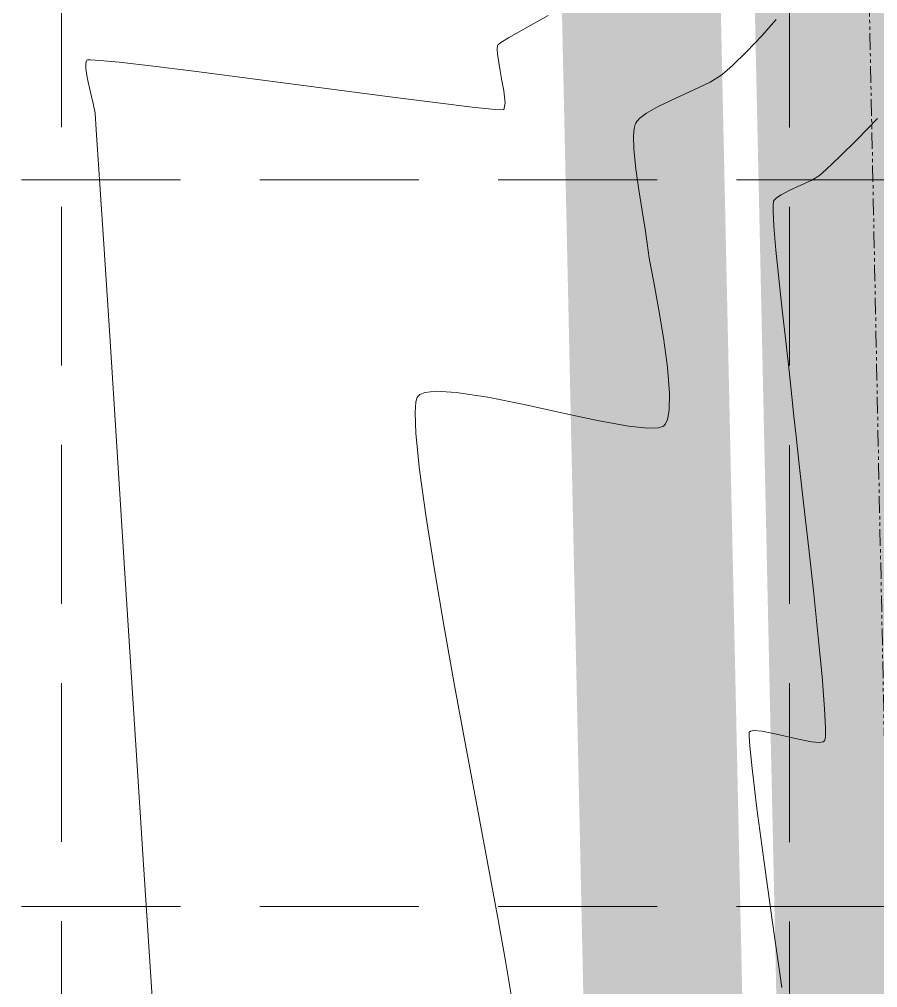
# Model space of a CAD drawing. Extents: x 2140663 to 2528301, y 336313 to 7007653.
# Drawn here: x 2527309.86 to 2527342.28, y 7006962.52 to 7006999.1 of the extents above; entities that cross this region are included whole.
import ezdxf

# ---------------------------------------------------------------- set-up
doc = ezdxf.new("R2010")
doc.units = 0
doc.header["$MEASUREMENT"] = 0
doc.linetypes.add('HIDDEN', pattern=[0.375, 0.25, -0.125])
doc.linetypes.add('PHANTOM2', pattern=[1.25, 0.625, -0.125, 0.125, -0.125, 0.125, -0.125])
for name, color, linetype in [('1 EXISTING CONTOURS', 43, 'Continuous'), ('1 SILT FENCE', 200, 'Continuous'), ('GRID', 254, 'HIDDEN'), ('LIMITS OF DISTURBANCE', 1, 'HIDDEN'), ('xdrc002pt$0$v-prop-line', 3, 'PHANTOM2')]:
    doc.layers.add(name, color=color, linetype=linetype)

msp = doc.modelspace()

# ---------------------------------------------------------------- linework, layer by layer
at = {"layer": '1 EXISTING CONTOURS', "color": 43, "lineweight": 0, "extrusion": (0.4856182340584988, -0.8741709962872853, 0), "elevation": -4897998.060428282}
msp.add_lwpolyline([(5612045.040780334, 599), (5612043.982688702, 599)], dxfattribs=at)
at = {"layer": '1 EXISTING CONTOURS', "color": 43, "lineweight": 0}
for points, elevation in [([(2527338.445587129, 7006999.104163324), (2527337.905665495, 7006998.478068368)], 600), ([(2527328.911027913, 7006998.732629693), (2527328.334533505, 7006998.40166452)], 599), ([(2527328.334533505, 7006998.40166452), (2527328.051455371, 7006998.228146885)], 599), ([(2527337.905665495, 7006998.478068368), (2527337.329266106, 7006997.875541809)], 600), ([(2527327.921027916, 7006998.100807399), (2527327.909951018, 7006997.996035149)], 599), ([(2527327.909951018, 7006997.996035149), (2527327.924791737, 7006997.787955177)], 599), ([(2527327.934868339, 7006998.138650735), (2527327.921027916, 7006998.100807399)], 599), ([(2527327.953091341, 7006998.158036644), (2527327.934868339, 7006998.138650735)], 599), ([(2527312.395002674, 7006997.533437029), (2527312.372474621, 7006997.445164732)], 599), ([(2527312.414681531, 7006997.562394744), (2527312.395002674, 7006997.533437029)], 599), ([(2527312.436679421, 7006997.570200917), (2527312.414681531, 7006997.562394744)], 599), ([(2527312.553411724, 7006997.574299598), (2527312.436679421, 7006997.570200917)], 599), ([(2527313.6367761, 7006997.481651203), (2527312.897646889, 7006997.553649127)], 599), ([(2527312.372474621, 7006997.445164732), (2527312.374751871, 7006997.248837149)], 599), ([(2527314.934699486, 7006997.332107901), (2527313.6367761, 7006997.481651203)], 599), ([(2527316.549378091, 7006997.131846624), (2527314.934699486, 7006997.332107901)], 599), ([(2527336.797849755, 7006997.362490542), (2527336.392877236, 7006997.004821465)], 600), ([(2527312.540401923, 7006996.400783387), (2527312.655970524, 7006995.920035991)], 599), ([(2527324.058212013, 7006996.154567457), (2527322.235228878, 7006996.392227788)], 599), ([(2527334.652526203, 7006996.132724104), (2527333.988537526, 7006995.816697854)], 600), ([(2527326.960497782, 7006995.79184942), (2527325.668592193, 7006995.948925572)], 599), ([(2527327.828057145, 7006995.699886285), (2527326.960497782, 7006995.79184942)], 599), ([(2527328.165398646, 7006995.689583451), (2527327.828057145, 7006995.699886285)], 599), ([(2527328.208964545, 7006995.950204198), (2527328.165398646, 7006995.689583451)], 599), ([(2527333.543859748, 7006995.562647268), (2527333.294856959, 7006995.37369279)], 600), ([(2527333.142601443, 7006995.187738934), (2527333.117364289, 7006995.129611753)], 600), ([(2527333.055497176, 7006994.689723858), (2527333.070263474, 7006994.194228872)], 600), ([(2527339.377664176, 7006992.839842615), (2527338.937796174, 7006992.639798003)], 601), ([(2527338.629170171, 7006992.477254082), (2527338.454297596, 7006992.356002415)], 601), ([(2527338.328083603, 7006992.098807261), (2527338.328161926, 7006991.827189291)], 601), ([(2527338.350334548, 7006992.236827132), (2527338.340267722, 7006992.206746484)], 601), ([(2527333.388836292, 7006991.874247349), (2527333.501228457, 7006991.175643448)], 600), ([(2527338.358273961, 7006991.287501561), (2527338.435024512, 7006990.385989286)], 601), ([(2527333.655191738, 7006990.079943875), (2527333.809853083, 7006989.232149228)], 600), ([(2527338.543414149, 7006989.308085064), (2527338.670781765, 7006988.134919678)], 601), ([(2527333.99980608, 7006988.196288769), (2527334.189021005, 7006987.074308618)], 600), ([(2527338.670781765, 7006988.134919678), (2527338.804466252, 7006986.947623911)], 601), ([(2527334.189021005, 7006987.074308618), (2527334.341468131, 7006985.96815489)], 600), ([(2527324.889504431, 7006984.819963285), (2527324.840005673, 7006984.655382925)], 600), ([(2527324.923167619, 7006984.869287864), (2527324.889504431, 7006984.819963285)], 600), ([(2527327.560459597, 7006984.827714968), (2527326.362208019, 7006985.010203771)], 600), ([(2527334.421117733, 7006984.979773702), (2527334.408211223, 7006984.342372773)], 600), ([(2527324.840005673, 7006984.655382925), (2527324.808008182, 7006984.252835158)], 600), ([(2527339.11680987, 7006984.112262159), (2527339.198088985, 7006983.337824384)], 601), ([(2527334.161649136, 7006983.724149728), (2527333.990058973, 7006983.67207474)], 600), ([(2527334.217905466, 7006983.764113422), (2527334.161649136, 7006983.724149728)], 600), ([(2527334.266030375, 7006983.822886376), (2527334.217905466, 7006983.764113422)], 600), ([(2527339.329403999, 7006982.169924), (2527339.494831543, 7006980.718365809)], 601), ([(2527324.977271162, 7006982.078048633), (2527325.212576527, 7006980.363975247)], 600), ([(2527325.212576527, 7006980.363975247), (2527325.524317262, 7006978.385165654)], 600), ([(2527313.852128793, 7006978.162207264), (2527314.191825628, 7006972.859037979)], 599), ([(2527325.893173332, 7006976.217876222), (2527326.299824704, 7006973.938363316)], 600), ([(2527314.191825628, 7006972.859037979), (2527314.555551773, 7006967.164412585)], 599), ([(2527340.310587471, 7006972.335508245), (2527340.30556955, 7006971.991874225)], 601), ([(2527337.42384689, 7006972.152074541), (2527337.421059711, 7006972.023438208)], 601), ([(2527337.421059711, 7006972.023438208), (2527337.447425948, 7006971.639869526)], 601), ([(2527337.60793396, 7006972.229156855), (2527337.473078265, 7006972.203857184)], 601), ([(2527338.463843938, 7006972.096453031), (2527337.91706909, 7006972.205446105)], 601), ([(2527340.30556955, 7006971.991874225), (2527340.285692502, 7006971.867100363)], 601), ([(2527340.270412287, 7006971.838643393), (2527340.226813989, 7006971.810696964)], 601), ([(2527340.285692502, 7006971.867100363), (2527340.270412287, 7006971.838643393)], 601), ([(2527337.720941634, 7006969.292207811), (2527337.97881946, 7006967.350245295)], 601), ([(2527314.555551773, 7006967.164412585), (2527314.936049967, 7006961.189078149)], 599), ([(2527337.97881946, 7006967.350245295), (2527338.296322452, 7006965.063025264)], 601)]:
    msp.add_lwpolyline(points, dxfattribs=dict(at, elevation=elevation))
at = {"layer": '1 EXISTING CONTOURS', "color": 43, "lineweight": 0, "extrusion": (-0.5804168317186098, 0.8143195327742858, 0), "elevation": 4239031.782955527}
msp.add_lwpolyline([(-6125032.309467412, 599.0000000000007), (-6125032.188674498, 599.0000000000007)], dxfattribs=at)
at = {"layer": '1 EXISTING CONTOURS', "color": 43, "lineweight": 0, "extrusion": (-0.05988177541481905, -0.9982054763289817, 0), "elevation": -7145763.314016203}
msp.add_lwpolyline([(2103186.120988188, 599), (2103185.776134175, 599)], dxfattribs=at)
at = {"layer": '1 EXISTING CONTOURS', "color": 43, "lineweight": 0, "extrusion": (0.9871827363244992, 0.1595940008361041, 0), "elevation": 3613209.307214723}
msp.add_lwpolyline([(6513840.874790983, 599), (6513840.559271823, 599)], dxfattribs=at)
at = {"layer": '1 EXISTING CONTOURS', "color": 43, "lineweight": 0, "extrusion": (0.6945662192586767, -0.7194287783128417, 0), "elevation": -3285632.78766204}
msp.add_lwpolyline([(6685063.229947009, 600), (6685062.491282715, 600)], dxfattribs=at)
at = {"layer": '1 EXISTING CONTOURS', "color": 43, "lineweight": 0, "extrusion": (0.9883369306000043, 0.152282998434371, 0), "elevation": 3564882.706203984}
msp.add_lwpolyline([(6540407.447230876, 599.0000000000007), (6540407.095568038, 599.0000000000007)], dxfattribs=at)
at = {"layer": '1 EXISTING CONTOURS', "color": 43, "lineweight": 0, "extrusion": (0.9866318232381338, 0.1629651661361897, 0), "elevation": 3635438.715910174}
msp.add_lwpolyline([(6501460.272294152, 599), (6501459.954760224, 599)], dxfattribs=at)
at = {"layer": '1 EXISTING CONTOURS', "color": 43, "lineweight": 0, "extrusion": (0.9859653740146108, 0.1669499363408949, 0), "elevation": 3661675.653629403}
msp.add_lwpolyline([(6486719.325522506, 599.0000000000007), (6486719.019896818, 599.0000000000007)], dxfattribs=at)
at = {"layer": '1 EXISTING CONTOURS', "color": 43, "lineweight": 0, "extrusion": (0.975823497865018, 0.2185600627161365, 0), "elevation": 3997660.536180092}
msp.add_lwpolyline([(6285222.662898847, 599.0000000000007), (6285222.150006516, 599.0000000000007)], dxfattribs=at)
at = {"layer": '1 EXISTING CONTOURS', "color": 43, "lineweight": 0, "extrusion": (-0.1273703915547421, -0.9918552229812533, 0), "elevation": -7271832.001113802}
msp.add_lwpolyline([(1614249.991874444, 599), (1614248.151321359, 599)], dxfattribs=at)
at = {"layer": '1 EXISTING CONTOURS', "color": 43, "lineweight": 0, "extrusion": (-0.1294610747522621, -0.9915845047821135, 0), "elevation": -7275218.901593629}
msp.add_lwpolyline([(1598918.33707559, 599), (1598916.390116828, 599)], dxfattribs=at)
at = {"layer": '1 EXISTING CONTOURS', "color": 43, "lineweight": 0, "extrusion": (0.9849104250205122, 0.1730648857680671, 0), "elevation": 3701856.88286244}
msp.add_lwpolyline([(6463872.512223413, 599), (6463872.042524682, 599)], dxfattribs=at)
at = {"layer": '1 EXISTING CONTOURS', "color": 43, "lineweight": 0, "extrusion": (0.5273987948456397, -0.8496178618622415, 0), "elevation": -4620355.645538564}
msp.add_lwpolyline([(5842751.918152835, 600), (5842751.40395337, 600)], dxfattribs=at)
at = {"layer": '1 EXISTING CONTOURS', "color": 43, "lineweight": 0, "extrusion": (-0.1300614089177697, -0.9915059404311831, 0), "elevation": -7276185.638176797}
msp.add_lwpolyline([(1594515.186558374, 599.0000000000007), (1594513.24031239, 599.0000000000007)], dxfattribs=at)
at = {"layer": '1 EXISTING CONTOURS', "color": 43, "lineweight": 0, "extrusion": (0.4077327744236379, -0.913101300328065, 0), "elevation": -5367620.110412596}
msp.add_lwpolyline([(5164695.286376314, 600.0000000000003), (5164694.531157156, 600.0000000000003)], dxfattribs=at)
at = {"layer": '1 EXISTING CONTOURS', "color": 43, "lineweight": 0, "extrusion": (-0.4307180322996217, 0.9024865520615486, 0), "elevation": 5235151.152513034}
msp.add_lwpolyline([(-5298926.558275804, 600.0000000000007), (-5298925.878059145, 600.0000000000007)], dxfattribs=at)
at = {"layer": '1 EXISTING CONTOURS', "color": 43, "lineweight": 0, "extrusion": (-0.1266691224301214, -0.9919450254035166, 0), "elevation": -7270688.899095012}
msp.add_lwpolyline([(1619398.096812825, 599.0000000000007), (1619396.473355739, 599.0000000000007)], dxfattribs=at)
at = {"layer": '1 EXISTING CONTOURS', "color": 43, "lineweight": 0, "extrusion": (0.9939164700947237, 0.110136508363232, 0), "elevation": 3283679.200295659}
msp.add_lwpolyline([(6686018.028159503, 599), (6686017.576371728, 599)], dxfattribs=at)
at = {"layer": '1 EXISTING CONTOURS', "color": 43, "lineweight": 0, "extrusion": (0.9822414136669041, 0.1876214414123344, 0), "elevation": 3797093.830466246}
msp.add_lwpolyline([(6408383.534641558, 599.0000000000007), (6408383.166883484, 599.0000000000007)], dxfattribs=at)
at = {"layer": '1 EXISTING CONTOURS', "color": 43, "lineweight": 0, "extrusion": (0.4960638632534305, -0.8682860378781186, 0), "elevation": -4830357.573023505}
msp.add_lwpolyline([(5670366.229933714, 600), (5670365.717800893, 600)], dxfattribs=at)
at = {"layer": '1 EXISTING CONTOURS', "color": 43, "lineweight": 0, "extrusion": (0.9976567359345486, 0.06841810611543069, 0), "elevation": 3000795.929572174}
msp.add_lwpolyline([(6817662.367705183, 599), (6817661.737484242, 599)], dxfattribs=at)
at = {"layer": '1 EXISTING CONTOURS', "color": 43, "lineweight": 0, "extrusion": (0.73840546391114, -0.6743570054994418, 0), "elevation": -2859019.703704989}
msp.add_lwpolyline([(6878328.582153615, 600), (6878328.413690696, 600)], dxfattribs=at)
at = {"layer": '1 EXISTING CONTOURS', "color": 43, "lineweight": 0, "extrusion": (0.714783036545583, -0.6993462737919434, 0), "elevation": -3093814.708306546}
msp.add_lwpolyline([(6775968.825186062, 601), (6775967.719314638, 601)], dxfattribs=at)
at = {"layer": '1 EXISTING CONTOURS', "color": 43, "lineweight": 0, "extrusion": (0.9963832956339548, -0.08497251427149312, 0), "elevation": 1922790.482728072}
msp.add_lwpolyline([(7196406.598630914, 600), (7196406.305563726, 600)], dxfattribs=at)
at = {"layer": '1 EXISTING CONTOURS', "color": 43, "lineweight": 0, "extrusion": (0.9701513041130283, -0.2425004064487122, 0), "elevation": 752696.3528240132}
msp.add_lwpolyline([(7410724.771098612, 600.0000000000007), (7410724.618668115, 600.0000000000007)], dxfattribs=at)
at = {"layer": '1 EXISTING CONTOURS', "color": 43, "lineweight": 0, "extrusion": (0.8469056938694605, -0.5317431200227115, 0), "elevation": -1585508.654338266}
msp.add_lwpolyline([(7278156.204683751, 600), (7278156.131995708, 600)], dxfattribs=at)
at = {"layer": '1 EXISTING CONTOURS', "color": 43, "lineweight": 0, "extrusion": (0.9978484171672745, 0.06556322411813953, 0), "elevation": 2981276.224318095}
msp.add_lwpolyline([(6826220.026633278, 599.0000000000003), (6826218.33831803, 599.0000000000003)], dxfattribs=at)
at = {"layer": '1 EXISTING CONTOURS', "color": 43, "lineweight": 0, "extrusion": (0.7020557039783942, -0.7121220320362245, 0), "elevation": -3215500.692785753}
msp.add_lwpolyline([(6719076.073183152, 601.0000000000007), (6719075.133396748, 601.0000000000007)], dxfattribs=at)
at = {"layer": '1 EXISTING CONTOURS', "color": 43, "lineweight": 0, "extrusion": (0.9946974627100912, 0.1028443371222115, 0), "elevation": 3234561.465539035}
msp.add_lwpolyline([(6709917.451925508, 600.0000000000003), (6709916.711304772, 600.0000000000003)], dxfattribs=at)
at = {"layer": '1 EXISTING CONTOURS', "color": 43, "lineweight": 0, "extrusion": (0.6900387517528992, -0.7237724235416135, 0), "elevation": -3327505.849186022}
msp.add_lwpolyline([(6664316.932527216, 601), (6664316.246479233, 601)], dxfattribs=at)
at = {"layer": '1 EXISTING CONTOURS', "color": 43, "lineweight": 0, "extrusion": (0.9978925693414009, 0.06488774963902931, 0), "elevation": 2976654.765563838}
msp.add_lwpolyline([(6828234.847654246, 599), (6828232.212226114, 599)], dxfattribs=at)
at = {"layer": '1 EXISTING CONTOURS', "color": 43, "lineweight": 0, "extrusion": (0.9897460241245817, 0.1428383972522199, 0), "elevation": 3502285.648350596}
msp.add_lwpolyline([(6574143.699703753, 600), (6574142.893444128, 600)], dxfattribs=at)
at = {"layer": '1 EXISTING CONTOURS', "color": 43, "lineweight": 0, "extrusion": (-0.5133700587222365, 0.8581673396299393, 0), "elevation": 4715711.9911312}
msp.add_lwpolyline([(-5766061.228792638, 601), (-5766060.887917615, 601)], dxfattribs=at)
at = {"layer": '1 EXISTING CONTOURS', "color": 43, "lineweight": 0, "extrusion": (0.671449420178706, -0.7410503870464408, 0), "elevation": -3495553.993616208}
msp.add_lwpolyline([(6577728.216274069, 601.0000000000007), (6577727.871780498, 601.0000000000007)], dxfattribs=at)
at = {"layer": '1 EXISTING CONTOURS', "color": 43, "lineweight": 0, "extrusion": (0.4192808962473427, -0.9078565580762334, 0), "elevation": -5301679.282656094}
msp.add_lwpolyline([(5232360.32114829, 601.0000000000003), (5232359.866384653, 601.0000000000003)], dxfattribs=at)
at = {"layer": '1 EXISTING CONTOURS', "color": 43, "lineweight": 0, "extrusion": (0.9871265050200199, 0.1599414364289659, 0), "elevation": 3615506.120555586}
msp.add_lwpolyline([(6512562.862521147, 600.0000000000007), (6512562.066984101, 600.0000000000007)], dxfattribs=at)
at = {"layer": '1 EXISTING CONTOURS', "color": 43, "lineweight": 0, "extrusion": (-0.465991528273071, 0.8847891814312198, 0), "elevation": 5021992.747973782}
msp.add_lwpolyline([(-5501361.358789558, 601.0000000000007), (-5501361.009976519, 601.0000000000007)], dxfattribs=at)
at = {"layer": '1 EXISTING CONTOURS', "color": 43, "lineweight": 0, "extrusion": (0.9936893591056476, -0.1121670967806846, 0), "elevation": 1725435.242588128}
msp.add_lwpolyline([(7246257.799390526, 601.0000000000007), (7246257.690765812, 601.0000000000007)], dxfattribs=at)
at = {"layer": '1 EXISTING CONTOURS', "color": 43, "lineweight": 0, "extrusion": (0.8392746011859524, -0.5437077742723202, 0), "elevation": -1688625.267389716}
msp.add_lwpolyline([(7254924.171327183, 601.0000000000003), (7254924.124369631, 601.0000000000003)], dxfattribs=at)
at = {"layer": '1 EXISTING CONTOURS', "color": 43, "lineweight": 0, "extrusion": (0.7130403183602778, -0.7011230308531262, 0), "elevation": -3110669.501748572}
msp.add_lwpolyline([(6768243.257340782, 601), (6768243.145474736, 601)], dxfattribs=at)
at = {"layer": '1 EXISTING CONTOURS', "color": 43, "lineweight": 0, "extrusion": (0.9984470675845257, 0.05570864593455757, 0), "elevation": 2913763.569314481}
msp.add_lwpolyline([(6855315.846365477, 601.0000000000003), (6855315.305838344, 601.0000000000003)], dxfattribs=at)
at = {"layer": '1 EXISTING CONTOURS', "color": 43, "lineweight": 0, "extrusion": (0.991491260096862, 0.1301732735684903, 0), "elevation": 3417952.05701705}
msp.add_lwpolyline([(6618379.234972092, 600.0000000000007), (6618378.692438965, 600.0000000000007)], dxfattribs=at)
at = {"layer": '1 EXISTING CONTOURS', "color": 43, "lineweight": 0, "extrusion": (0.9979149148212507, 0.06454318536682162, 0), "elevation": 2974296.880964867}
msp.add_lwpolyline([(6829259.608575362, 599), (6829256.13701833, 599)], dxfattribs=at)
at = {"layer": '1 EXISTING CONTOURS', "color": 43, "lineweight": 0, "extrusion": (0.9890213627073926, 0.1477726094660723, 0), "elevation": 3535028.184290178}
msp.add_lwpolyline([(6556592.752098554, 600.0000000000007), (6556592.188124163, 600.0000000000007)], dxfattribs=at)
at = {"layer": '1 EXISTING CONTOURS', "color": 43, "lineweight": 0, "extrusion": (0.9949822753586174, 0.1000513454291783, 0), "elevation": 3215715.762209523}
msp.add_lwpolyline([(6718967.626888502, 601.0000000000007), (6718966.543548378, 601.0000000000007)], dxfattribs=at)
at = {"layer": '1 EXISTING CONTOURS', "color": 43, "lineweight": 0, "extrusion": (0.9835989360124402, 0.1803694349805297, 0), "elevation": 3749729.535037171}
msp.add_lwpolyline([(6436213.382102217, 600), (6436212.328969256, 600)], dxfattribs=at)
at = {"layer": '1 EXISTING CONTOURS', "color": 43, "lineweight": 0, "extrusion": (0.9979303294326409, 0.0643044135224079, 0), "elevation": 2972662.767270972}
msp.add_lwpolyline([(6829967.598254092, 599), (6829963.401552444, 599)], dxfattribs=at)
at = {"layer": '1 EXISTING CONTOURS', "color": 43, "lineweight": 0, "extrusion": (0.9936018752469901, 0.1129394240540705, 0), "elevation": 3302533.64572119}
msp.add_lwpolyline([(6676719.182024383, 601.0000000000007), (6676718.054515071, 601.0000000000007)], dxfattribs=at)
at = {"layer": '1 EXISTING CONTOURS', "color": 43, "lineweight": 0, "extrusion": (0.9967686850230746, 0.08032551622847338, 0), "elevation": 3082007.493256558}
msp.add_lwpolyline([(6781334.75379251, 600), (6781333.762207196, 600)], dxfattribs=at)
at = {"layer": '1 EXISTING CONTOURS', "color": 43, "lineweight": 0, "extrusion": (0.9938481520029938, 0.1107513013929606, 0), "elevation": 3287823.926079784}
msp.add_lwpolyline([(6683973.839842981, 601.0000000000007), (6683972.861661177, 601.0000000000007)], dxfattribs=at)
at = {"layer": '1 EXISTING CONTOURS', "color": 43, "lineweight": 0, "extrusion": (-0.6263938073297778, 0.7795067659352968, 0), "elevation": 3878891.43343374}
msp.add_lwpolyline([(-6359198.893664639, 600.0000000000007), (-6359198.807501435, 600.0000000000007)], dxfattribs=at)
at = {"layer": '1 EXISTING CONTOURS', "color": 43, "lineweight": 0, "extrusion": (-0.377264183434302, 0.9261056828989063, 0), "elevation": 5535739.358667143}
msp.add_lwpolyline([(-4984054.688722331, 600.0000000000007), (-4984054.481489411, 600.0000000000007)], dxfattribs=at)
at = {"layer": '1 EXISTING CONTOURS', "color": 43, "lineweight": 0, "extrusion": (0.1179783863206521, -0.9930161631923093, 0), "elevation": -6659879.614967879}
msp.add_lwpolyline([(3336347.960077287, 600.0000000000007), (3336347.539062271, 600.0000000000007)], dxfattribs=at)
at = {"layer": '1 EXISTING CONTOURS', "color": 43, "lineweight": 0, "extrusion": (-0.05361672130113287, -0.998561589085479, 0), "elevation": -7132413.039686727}
msp.add_lwpolyline([(2147999.465930751, 600.0000000000007), (2147998.702951975, 600.0000000000007)], dxfattribs=at)
at = {"layer": '1 EXISTING CONTOURS', "color": 43, "lineweight": 0, "extrusion": (-0.197946459177762, -0.9802128336738847, 0), "elevation": -7368611.995259756}
msp.add_lwpolyline([(1090312.465341179, 600), (1090311.073501729, 600)], dxfattribs=at)
at = {"layer": '1 EXISTING CONTOURS', "color": 43, "lineweight": 0, "extrusion": (0.9947169114416481, 0.1026560572591234, 0), "elevation": 3233296.322680929}
msp.add_lwpolyline([(6710519.672429532, 601), (6710518.925581655, 601)], dxfattribs=at)
at = {"layer": '1 EXISTING CONTOURS', "color": 43, "lineweight": 0, "extrusion": (-0.2151311513290901, -0.9765851666535902, 0), "elevation": -7386624.358025132}
msp.add_lwpolyline([(960732.734567377, 600.0000000000003), (960731.2851126369, 600.0000000000003)], dxfattribs=at)
at = {"layer": '1 EXISTING CONTOURS', "color": 43, "lineweight": 0, "extrusion": (0.9993139015437784, 0.03703682196613951, 0), "elevation": 2785107.242650835}
msp.add_lwpolyline([(6908572.692791713, 600), (6908571.890535573, 600)], dxfattribs=at)
at = {"layer": '1 EXISTING CONTOURS', "color": 43, "lineweight": 0, "extrusion": (0.2107283090293386, 0.977544668940318, 0), "elevation": 7382220.138499239}
msp.add_lwpolyline([(-994009.74337311, 600.0000000000007), (-994008.3604154356, 600.0000000000007)], dxfattribs=at)
at = {"layer": '1 EXISTING CONTOURS', "color": 43, "lineweight": 0, "extrusion": (0.909027771282737, -0.4167355408850318, 0), "elevation": -622642.1582671385}
msp.add_lwpolyline([(7422773.081925291, 600), (7422772.900284039, 600)], dxfattribs=at)
at = {"layer": '1 EXISTING CONTOURS', "color": 43, "lineweight": 0, "extrusion": (0.9828519805848955, -0.1843962696486793, 0), "elevation": 1191933.854490512}
msp.add_lwpolyline([(7352859.475857337, 600.0000000000007), (7352859.115305124, 600.0000000000007)], dxfattribs=at)
at = {"layer": '1 EXISTING CONTOURS', "color": 43, "lineweight": 0, "extrusion": (-0.1796723551287724, -0.9837265091490015, 0), "elevation": -7347047.497092782}
msp.add_lwpolyline([(1227243.067421006, 600.0000000000007), (1227241.874549216, 600.0000000000007)], dxfattribs=at)
at = {"layer": '1 EXISTING CONTOURS', "color": 43, "lineweight": 0, "extrusion": (-0.1055820501973479, -0.9944105946117654, 0), "elevation": -7234659.847471488}
msp.add_lwpolyline([(1773395.606541799, 600.0000000000007), (1773394.869298442, 600.0000000000007)], dxfattribs=at)
at = {"layer": '1 EXISTING CONTOURS', "color": 43, "lineweight": 0, "extrusion": (0.03903599096042708, -0.9992378052344384, 0), "elevation": -6902985.999007587}
msp.add_lwpolyline([(2798932.220603894, 600), (2798931.829006042, 600)], dxfattribs=at)
at = {"layer": '1 EXISTING CONTOURS', "color": 43, "lineweight": 0, "extrusion": (0.9948750617558354, 0.101111876138873, 0), "elevation": 3222861.69682267}
msp.add_lwpolyline([(6715530.537710159, 600.0000000000007), (6715529.157556145, 600.0000000000007)], dxfattribs=at)
at = {"layer": '1 EXISTING CONTOURS', "color": 43, "lineweight": 0, "extrusion": (0.993738288372473, 0.1117327804296827, 0), "elevation": 3294423.459605184}
msp.add_lwpolyline([(6680720.993092634, 601), (6680719.817833114, 601)], dxfattribs=at)
at = {"layer": '1 EXISTING CONTOURS', "color": 43, "lineweight": 0, "extrusion": (0.9979430261518969, 0.06410707102024393, 0), "elevation": 2971312.080310936}
msp.add_lwpolyline([(6830551.113626428, 599.0000000000007), (6830546.302764507, 599.0000000000007)], dxfattribs=at)
at = {"layer": '1 EXISTING CONTOURS', "color": 43, "lineweight": 0, "extrusion": (0.9936797338831338, 0.112252333917583, 0), "elevation": 3297915.976008607}
msp.add_lwpolyline([(6678994.97865306, 601.0000000000007), (6678993.342903496, 601.0000000000007)], dxfattribs=at)
at = {"layer": '1 EXISTING CONTOURS', "color": 43, "lineweight": 0, "extrusion": (0.9940016720462872, 0.1093648753905258, 0), "elevation": 3278497.261571486}
msp.add_lwpolyline([(6688546.745387238, 601), (6688545.045732759, 601)], dxfattribs=at)
at = {"layer": '1 EXISTING CONTOURS', "color": 43, "lineweight": 0, "extrusion": (0.9858244997914832, 0.1677797830814909, 0), "elevation": 3667128.734340104}
msp.add_lwpolyline([(6483616.833359404, 600.0000000000007), (6483614.63490579, 600.0000000000007)], dxfattribs=at)
at = {"layer": '1 EXISTING CONTOURS', "color": 43, "lineweight": 0, "extrusion": (0.9945555080438627, 0.1042081638817914, 0), "elevation": 3243764.032348417}
msp.add_lwpolyline([(6705458.524617893, 601.0000000000007), (6705456.871916985, 601.0000000000007)], dxfattribs=at)
at = {"layer": '1 EXISTING CONTOURS', "color": 43, "lineweight": 0, "extrusion": (0.9954374423153866, 0.09541644741134378, 0), "elevation": 3184389.635947056}
msp.add_lwpolyline([(6733856.221005094, 601.0000000000007), (6733854.726042859, 601.0000000000007)], dxfattribs=at)
at = {"layer": '1 EXISTING CONTOURS', "color": 43, "lineweight": 0, "extrusion": (0.99685934403406, 0.07919247572833994, 0), "elevation": 3074302.313124727}
msp.add_lwpolyline([(6784821.450303073, 601), (6784820.223675488, 601)], dxfattribs=at)
at = {"layer": '1 EXISTING CONTOURS', "color": 43, "lineweight": 0, "extrusion": (0.9835596628021889, 0.1805834701971489, 0), "elevation": 3751119.872617321}
msp.add_lwpolyline([(6435383.570537485, 600), (6435381.216353906, 600)], dxfattribs=at)
at = {"layer": '1 EXISTING CONTOURS', "color": 43, "lineweight": 0, "extrusion": (0.9988495517756834, 0.04795386238371862, 0), "elevation": 2860444.123518398}
msp.add_lwpolyline([(6877716.161365563, 601.0000000000007), (6877715.44717629, 601.0000000000007)], dxfattribs=at)
at = {"layer": '1 EXISTING CONTOURS', "color": 43, "lineweight": 0, "extrusion": (0.9513557840299782, -0.3080944209048674, 0), "elevation": 245588.0488822251}
msp.add_lwpolyline([(7444782.070783448, 601.0000000000007), (7444782.045444407, 601.0000000000007)], dxfattribs=at)
at = {"layer": '1 EXISTING CONTOURS', "color": 43, "lineweight": 0, "extrusion": (-0.5555313176472748, 0.8314956134057971, 0), "elevation": 4422251.534205099}
msp.add_lwpolyline([(-5994062.523587281, 601.0000000000007), (-5994062.473767947, 601.0000000000007)], dxfattribs=at)
at = {"layer": '1 EXISTING CONTOURS', "color": 43, "lineweight": 0, "extrusion": (-0.07647565620473239, -0.9970714487979563, 0), "elevation": -7179731.754230121}
msp.add_lwpolyline([(1984073.681154275, 601), (1984073.371111168, 601)], dxfattribs=at)
at = {"layer": '1 EXISTING CONTOURS', "color": 43, "lineweight": 0, "extrusion": (0.2299612325314765, 0.973199790142088, 0), "elevation": 7400373.641969317}
msp.add_lwpolyline([(-848274.1047600722, 601), (-848273.3230169446, 601)], dxfattribs=at)
at = {"layer": '1 EXISTING CONTOURS', "color": 43, "lineweight": 0, "extrusion": (-0.1936812777505157, -0.9810645048359092, 0), "elevation": -7363789.724175694}
msp.add_lwpolyline([(1122364.091636713, 601.0000000000007), (1122363.53098504, 601.0000000000007)], dxfattribs=at)
at = {"layer": '1 EXISTING CONTOURS', "color": 43, "lineweight": 0, "extrusion": (0.983052998173171, 0.1833215829703076, 0), "elevation": 3769025.244061595}
msp.add_lwpolyline([(6424910.926088524, 600), (6424908.611675418, 600)], dxfattribs=at)
at = {"layer": '1 EXISTING CONTOURS', "color": 43, "lineweight": 0, "extrusion": (0.9945409032583248, 0.104347456826295, 0), "elevation": 3244700.138475951}
msp.add_lwpolyline([(6704998.668640546, 601), (6704997.826047104, 601)], dxfattribs=at)
at = {"layer": '1 EXISTING CONTOURS', "color": 43, "lineweight": 0, "extrusion": (-0.07371145814038815, -0.9972796102091017, 0), "elevation": -7174204.013530081}
msp.add_lwpolyline([(2003970.630564973, 601), (2003970.316227243, 601)], dxfattribs=at)
at = {"layer": '1 EXISTING CONTOURS', "color": 43, "lineweight": 0, "extrusion": (0.182739397854159, -0.9831613867885067, 0), "elevation": -6427139.491372223}
msp.add_lwpolyline([(3765233.131748651, 601.0000000000003), (3765232.990714086, 601.0000000000003)], dxfattribs=at)
at = {"layer": '1 EXISTING CONTOURS', "color": 43, "lineweight": 0, "extrusion": (0.9925279075803305, 0.1220178375247281, 0), "elevation": 3363428.460552413}
msp.add_lwpolyline([(6646233.807704049, 601), (6646232.286670675, 601)], dxfattribs=at)
at = {"layer": '1 EXISTING CONTOURS', "color": 43, "lineweight": 0, "extrusion": (0.9829240165384397, 0.1840118955718383, 0), "elevation": 3773536.264513637}
msp.add_lwpolyline([(6422260.195535135, 600), (6422257.999388664, 600)], dxfattribs=at)
at = {"layer": '1 EXISTING CONTOURS', "color": 43, "lineweight": 0, "extrusion": (0.9832293779681964, 0.1823732170585191, 0), "elevation": 3762825.846292568}
msp.add_lwpolyline([(6428539.134265564, 600.0000000000007), (6428537.134891712, 600.0000000000007)], dxfattribs=at)
at = {"layer": '1 EXISTING CONTOURS', "color": 43, "lineweight": 0, "extrusion": (0.9841422287841085, 0.177381153237449, 0), "elevation": 3730153.702058318}
msp.add_lwpolyline([(6447550.031076122, 600), (6447548.306950593, 600)], dxfattribs=at)
at = {"layer": '1 EXISTING CONTOURS', "color": 43, "lineweight": 0, "extrusion": (0.9899040174600106, 0.1417393248768013, 0), "elevation": 3494984.83047867}
msp.add_lwpolyline([(6577999.642234617, 601.0000000000007), (6577997.070833179, 601.0000000000007)], dxfattribs=at)
at = {"layer": '1 EXISTING CONTOURS', "color": 43, "lineweight": 0, "extrusion": (0.9861016082344177, 0.1661433665166774, 0), "elevation": 3656362.93537411}
msp.add_lwpolyline([(6489679.182845888, 600), (6489677.81232789, 600)], dxfattribs=at)
at = {"layer": '1 SILT FENCE', "color": 200, "linetype": 'Continuous', "lineweight": 0, "const_width": 10}
msp.add_lwpolyline([(2527349.882174684, 7006666.896567727), (2527332.665792525, 7007457.699583834), (2527360.286020877, 7007457.772928173)], dxfattribs=at)
at = {"layer": 'GRID', "color": 253, "linetype": 'HIDDEN', "lineweight": 0, "ltscale": 24}
for p, q in [((2527311.604736099, 7006032.024834732), (2527311.351720035, 7007623.446631561)), ((2527339.208465025, 7006032.020494846), (2527338.773547749, 7007623.404141763)), ((2527228.947377252, 7006993.041132786), (2528272.331315909, 7006993.041132786)), ((2527228.947377252, 7006965.583660717), (2528272.331315909, 7006965.583660717))]:
    msp.add_line(p, q, dxfattribs=at)
at = {"layer": 'LIMITS OF DISTURBANCE', "ltscale": 70, "const_width": 6}
msp.add_lwpolyline([(2527323.279507909, 7007478.034385583), (2527323.279507909, 7007463.102355542), (2527345.362386929, 7006446.874516389, 0.3527120601780434), (2527681.725039883, 7006131.321992346), (2528205.897920626, 7006144.525554366), (2528183.386823632, 7007495.015237641)], format="xyb", close=True, dxfattribs=at)
at = {"layer": 'xdrc002pt$0$v-prop-line', "color": 7, "lineweight": 0}
msp.add_line((2527352.351449143, 7006488.063281032), (2527332.689739998, 7007456.483707082), dxfattribs=at)

doc.saveas('drawing.dxf')
